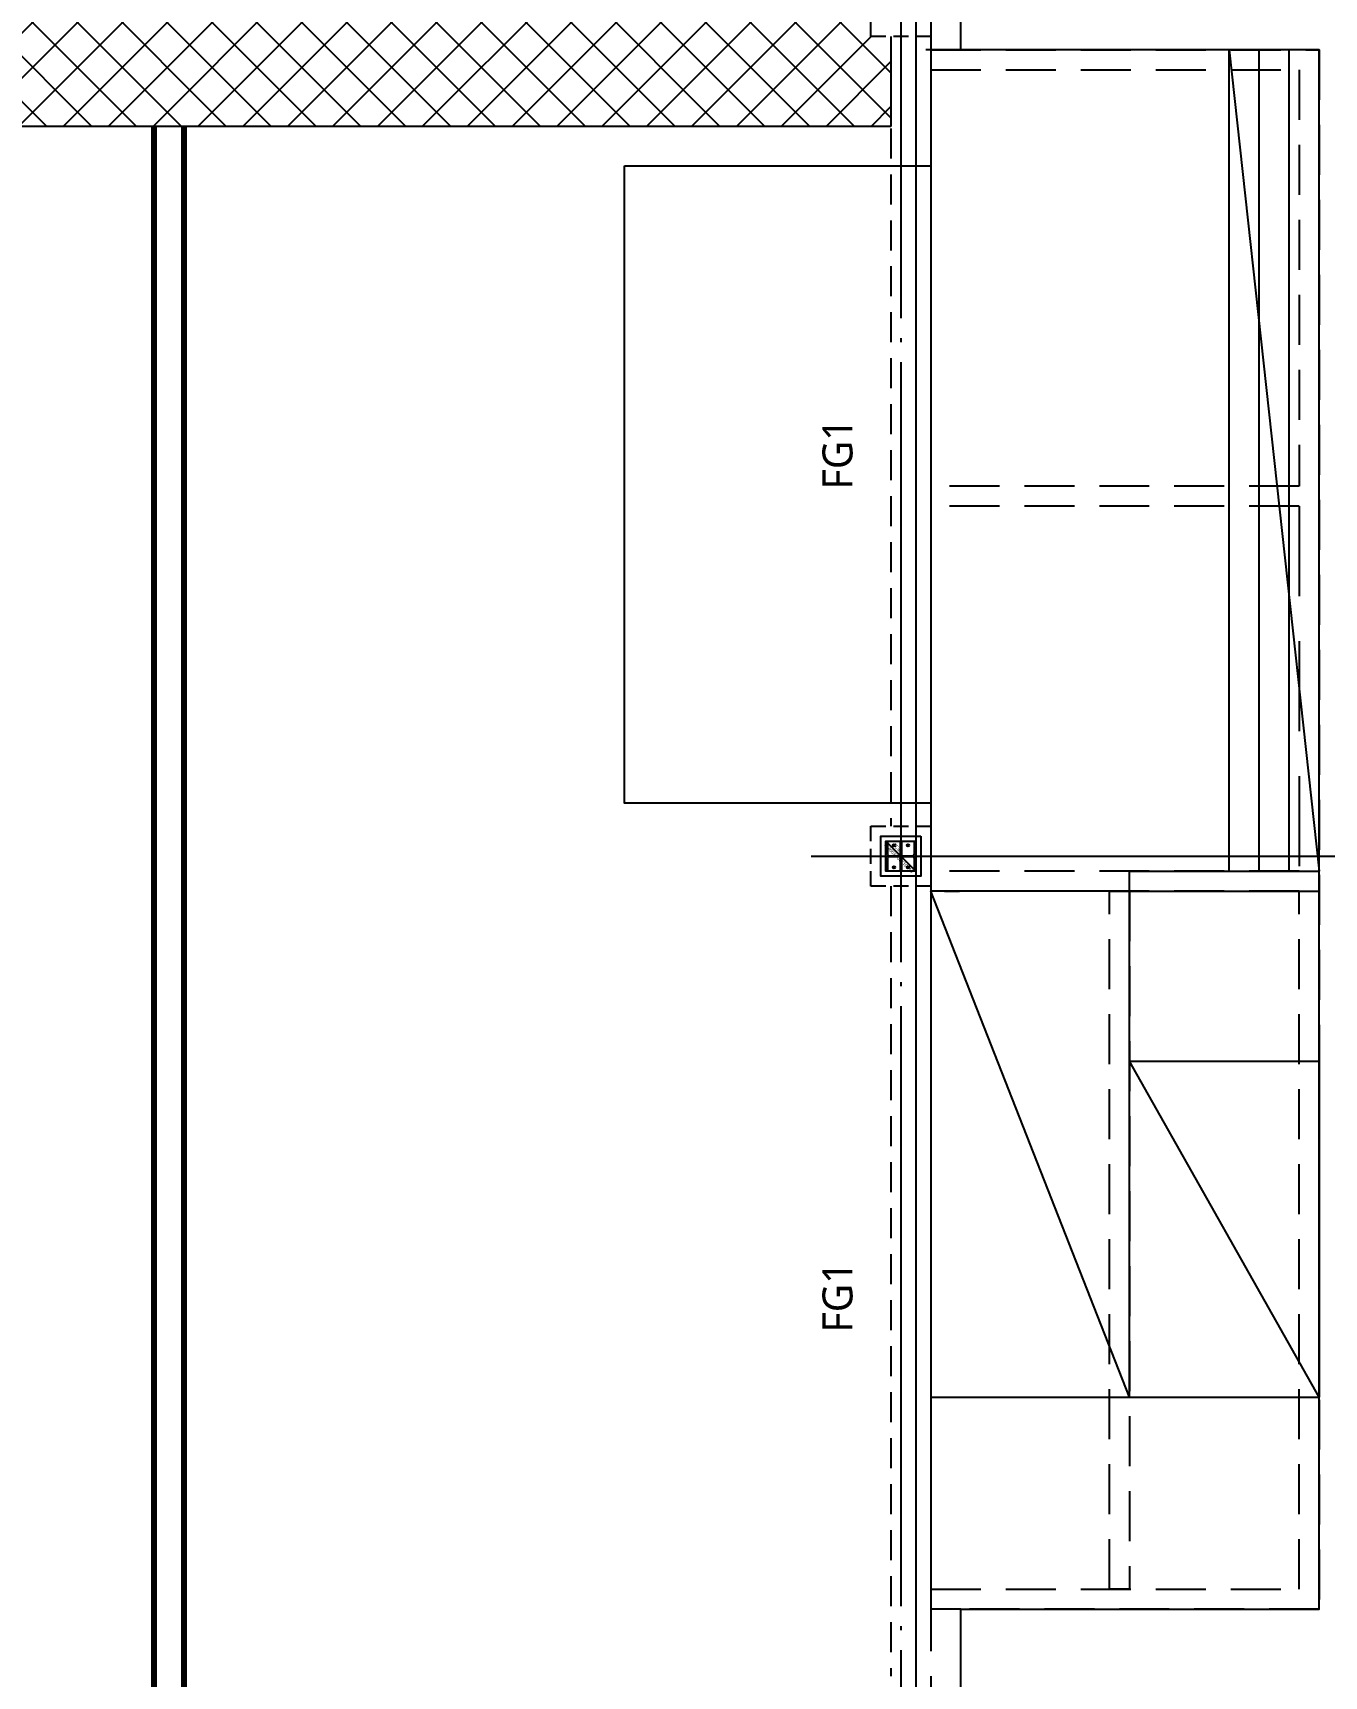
# Model space of a CAD drawing. Header units: millimetres. Extents: x -734060 to 504600, y -7739 to 118800.
# Drawn here: x 103814 to 116734, y 56200 to 72635 of the extents above; entities that cross this region are included whole.
import ezdxf
from ezdxf.enums import TextEntityAlignment as Align

# ---------------------------------------------------------------- set-up
doc = ezdxf.new("R2010")
doc.units = ezdxf.units.MM
doc.header["$LTSCALE"] = 200
for name, pattern in [('CEN-GAUN', [32.2, 30, -1, 0.2, -1]), ('CONTINOUS', [0]), ('H3', [3, 2, -1]), ('HID', [2.3, 1.5, -0.8]), ('HID1-GAUN', [2.25, 1.5, -0.75]), ('HID2-GAUN', [3.75, 2.5, -1.25]), ('HIDDEN', [0.375, 0.25, -0.125])]:
    doc.linetypes.add(name, pattern=pattern)
doc.layers.get('DEFPOINTS').update_dxf_attribs({"color": 137})
for name, color, linetype in [('0-TEXT SLAB', 7, 'Continuous'), ('0-기초', 4, 'H3'), ('09GIRDER', 2, 'Continuous'), ('6SLAB', 6, 'Continuous'), ('CEN', 1, 'CEN-GAUN'), ('G', 3, 'Continuous'), ('S-COL', 2, 'Continuous'), ('Slab Line', 7, 'Continuous'), ('STEEL BASE', 13, 'Continuous'), ('Z-하부구조체', 6, 'HIDDEN')]:
    doc.layers.add(name, color=color, linetype=linetype)
doc.styles.add('스타일1', font='malgun.ttf')
doc.styles.add('울릉도L', font='malgun.ttf')

# ---------------------------------------------------------------- blocks, each defined once
blk = doc.blocks.new('X-S-PDH')
at = {"layer": 'Z-하부구조체', "color": 251, "ltscale": 3}
for points in [[(70700, -12700), (71300, -12700), (71300, -13300), (70700, -13300)], [(70700, -21200), (71300, -21200), (71300, -21800), (70700, -21800)]]:
    blk.add_lwpolyline(points, close=True, dxfattribs=at)
blk = doc.blocks.new('S-SC3A')
at = {"layer": '09GIRDER'}
blk.add_lwpolyline([(-150, -150), (-150, -135), (-23, -135, 0.414214), (-5, -117), (-5, 117, 0.414214), (-23, 135), (-150, 135), (-150, 150), (150, 150), (150, 135), (23, 135, 0.414214), (5, 117), (5, -117, 0.414214), (23, -135), (150, -135), (150, -150)], format="xyb", close=True, dxfattribs=at)
at = {"layer": 'DEFPOINTS'}
blk.add_line((-150, -150), (150, 150), dxfattribs=at)
blk.add_lwpolyline([(-150, 150), (150, 150), (150, -150), (-150, -150)], close=True, dxfattribs=at)
at = {"layer": 'STEEL BASE'}
for points in [[(-200, 200), (200, 200), (200, -200), (-200, -200)], [(-150, 6), (-5, 6), (-5, -6), (-150, -6)], [(5, 6), (150, 6), (150, -6), (5, -6)]]:
    blk.add_lwpolyline(points, close=True, dxfattribs=at)
for centre in [(-110, 70), (110, 70), (-110, -70), (110, -70)]:
    blk.add_circle(centre, 11, dxfattribs=at)
at = {"layer": 'DEFPOINTS', "style": '스타일1'}
blk.add_text('H-300X300X10X15', height=35, rotation=45, dxfattribs=at).set_placement((19, -23), align=Align.MIDDLE_CENTER)
blk.add_text('SC3A', height=35, rotation=45, dxfattribs=at).set_placement((-109, -83))
blk = doc.blocks.new('x-stu-1Fcol')
at = {"rotation": 270}
blk.add_blockref('S-SC3A', (71000, -21500), dxfattribs=at)

msp = doc.modelspace()

# ---------------------------------------------------------------- hatches: boundary and pattern name
at = {"layer": '0-기초', "linetype": 'CONTINOUS', "ltscale": 3}
h = msp.add_hatch(dxfattribs=at)
h.set_pattern_fill('ANSI37', color=252, scale=100)
h.set_pattern_definition([(45, (336400, 0), (-224.5064, 224.5064), []), (135, (336400, 0), (-224.5064, -224.5064), [])])
h.paths.add_polyline_path([(112200, 73200), (112400, 73200), (112400, 77100), (112200, 77100), (112200, 77700), (112400, 77700), (112400, 81100), (112200, 81100), (112200, 81700), (112400, 81700), (112400, 85800), (107800, 85800), (107800, 85600), (107200, 85600), (107200, 85800), (102800, 85800), (102800, 85600), (102200, 85600), (102200, 85800), (97300, 85800), (97300, 85600), (96700, 85600), (96700, 85800), (91800, 85800), (91800, 85600), (91200, 85600), (91200, 71700), (112400, 71700), (112400, 72600), (112200, 72600)])

# ---------------------------------------------------------------- linework, layer by layer
at = {"layer": '0-TEXT SLAB', "const_width": 60}
msp.add_lwpolyline([(105025.41, 42650), (105025.41, 71700)], dxfattribs=at)
msp.add_lwpolyline([(105025.41, 42650), (105025.41, 71700)], dxfattribs=at)
at = {"layer": '0-TEXT SLAB', "linetype": 'HID', "ltscale": 3, "const_width": 60}
msp.add_lwpolyline([(105325.41, 42650), (105325.41, 71700)], dxfattribs=at)
msp.add_lwpolyline([(105325.41, 42650), (105325.41, 71700)], dxfattribs=at)
at = {"layer": '6SLAB'}
for p, q in [((115785, 64250), (115785, 72465)), ((115785, 72465), (116685, 64250)), ((116085, 64250), (116085, 72465)), ((116385, 64250), (116385, 72465)), ((114785, 58990), (112800, 64050)), ((114785, 64050), (112800, 64050)), ((112800, 64050), (112800, 58990)), ((114785, 58990), (114785, 64050)), ((114785, 62350), (116685, 62350)), ((116685, 58990), (114785, 62350)), ((114785, 58990), (114785, 62350)), ((116685, 62350), (116685, 58990)), ((112800, 58990), (114785, 58990)), ((114785, 58990), (116685, 58990)), ((114785, 58990), (114785, 58990))]:
    msp.add_line(p, q, dxfattribs=at)
for points in [[(114785, 64050), (114785, 64250), (116685, 64250), (116685, 72465), (112750, 72465)], [(113100, 56870), (116685, 56870), (116685, 64250)], [(114785, 62350), (114785, 64050), (116685, 64050)]]:
    msp.add_lwpolyline(points, dxfattribs=at)
msp.add_lwpolyline([(109735, 71305), (112800, 71305), (112800, 64930), (109735, 64930)], close=True, dxfattribs=at)
at = {"layer": 'CEN'}
for p, q in [((112500, 95100), (112500, 32900)), ((111601, 64400), (117500, 64400))]:
    msp.add_line(p, q, dxfattribs=at)
at = {"layer": 'DEFPOINTS'}
msp.add_lwpolyline([(41350, 86050), (112650, 86050), (112650, 42750), (41350, 42750)], close=True, dxfattribs=at)
at = {"layer": 'G', "color": 7, "linetype": 'HID2-GAUN'}
msp.add_lwpolyline([(41200, 86200), (112800, 86200), (112800, 42600), (41200, 42600)], close=True, dxfattribs=at)
at = {"layer": 'G', "color": 252, "linetype": 'HID'}
for points in [[(112400, 72600), (112400, 64700)], [(112400, 64100), (112400, 56200)]]:
    msp.add_lwpolyline(points, dxfattribs=at)
at = {"layer": 'S-COL', "color": 8, "linetype": 'HID2-GAUN'}
for p, q in [((112800, 72465), (116685, 72465)), ((116685, 72465), (116685, 56870)), ((112800, 72265), (116485, 72265)), ((116485, 72265), (116485, 68100)), ((116485, 68100), (112800, 68100)), ((116485, 67900), (112800, 67900)), ((116485, 64250), (112800, 64250)), ((116485, 64050), (114792.512, 64050)), ((116485, 57070), (116485, 64050)), ((112800, 57070), (116485, 57070)), ((116685, 56870), (112800, 56870))]:
    msp.add_line(p, q, dxfattribs=at)
at = {"layer": 'S-COL', "color": 8, "linetype": 'HID1-GAUN', "ltscale": 3}
for p, q in [((116485, 67900), (116485, 64250)), ((114592.512, 64050), (112800, 64050))]:
    msp.add_line(p, q, dxfattribs=at)
at = {"layer": 'S-COL', "color": 8, "linetype": 'HIDDEN', "ltscale": 3}
msp.add_line((112935, 64050), (113135, 64050), dxfattribs=at)
at = {"layer": 'S-COL', "color": 8, "linetype": 'HID2-GAUN'}
msp.add_lwpolyline([(114585, 64050), (114785, 64050), (114785, 57070), (114585, 57070)], close=True, dxfattribs=at)
at = {"layer": 'Slab Line'}
msp.add_line((112400, 71700), (91200, 71700), dxfattribs=at)
for points in [[(112800, 86200), (41200, 86200), (41200, 42600), (112800, 42600), (113100, 42600), (113100, 56870), (112800, 56870)], [(112800, 72465), (113100, 72465), (113100, 86200), (112800, 86200)], [(112400, 72600), (112400, 71700)], [(112800, 72465), (112800, 56870)]]:
    msp.add_lwpolyline(points, dxfattribs=at)

# ---------------------------------------------------------------- block references
for name in ['X-S-PDH', 'x-stu-1Fcol']:
    msp.add_blockref(name, (41500, 85900))

# ---------------------------------------------------------------- texts
at = {"layer": 'DEFPOINTS', "style": '울릉도L'}
for p in [(112014.642, 68423.647, 0), (112014.642, 59991.788, 0)]:
    msp.add_text('FG1', height=300, rotation=90, dxfattribs=at).set_placement(p, align=Align.CENTER)

doc.saveas('drawing.dxf')
